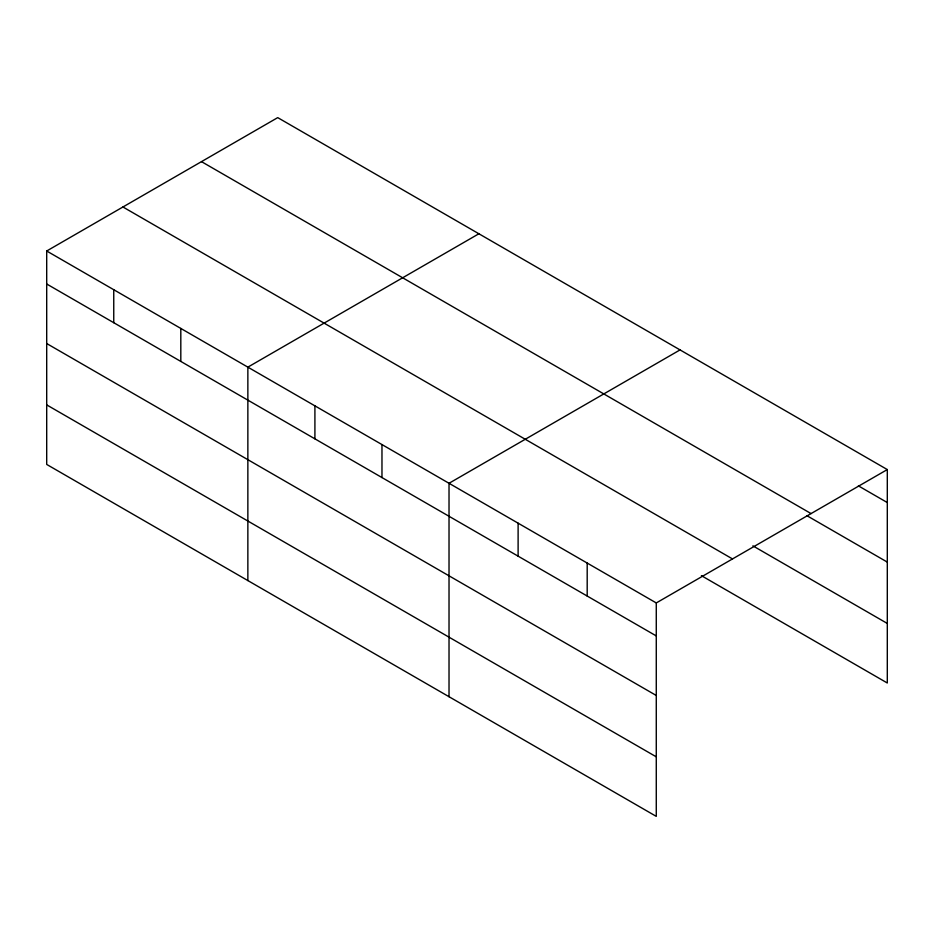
<?xml version="1.0" encoding="UTF-8"?>
<svg xmlns="http://www.w3.org/2000/svg" width="934" height="934" viewBox="0 0 934 934"><rect width="100%" height="100%" fill="white"/><g stroke="black" fill="none" stroke-linecap="round" stroke-linejoin="round"><path stroke-width="1.4" d="M656.275 695.48L656.275 602.944L46.7 251.001L46.7 464.432L656.275 816.374L656.275 695.48L46.7 343.537M46.7 251.001L277.725 117.626L887.3 469.568L887.3 682.999L701.399 575.659M478.885 233.769L247.86 367.144L247.86 580.574M680.045 349.911L449.021 483.287L449.021 696.717M656.275 602.944L887.3 469.568M858.404 485.867L887.3 502.55M201.487 161.64L811.062 513.583M806.906 515.685L887.3 562.093M752.897 545.853L887.3 623.445M122.938 206.986L732.513 558.929M46.7 283.994L656.275 635.926M46.7 404.889L656.275 756.832M587.194 563.062L587.194 596.044M518.113 523.168L518.113 556.15M381.971 444.572L381.971 477.554M314.91 405.858L314.91 438.84M180.811 328.429L180.811 361.411M113.75 289.715L113.75 322.709"/></g></svg>
